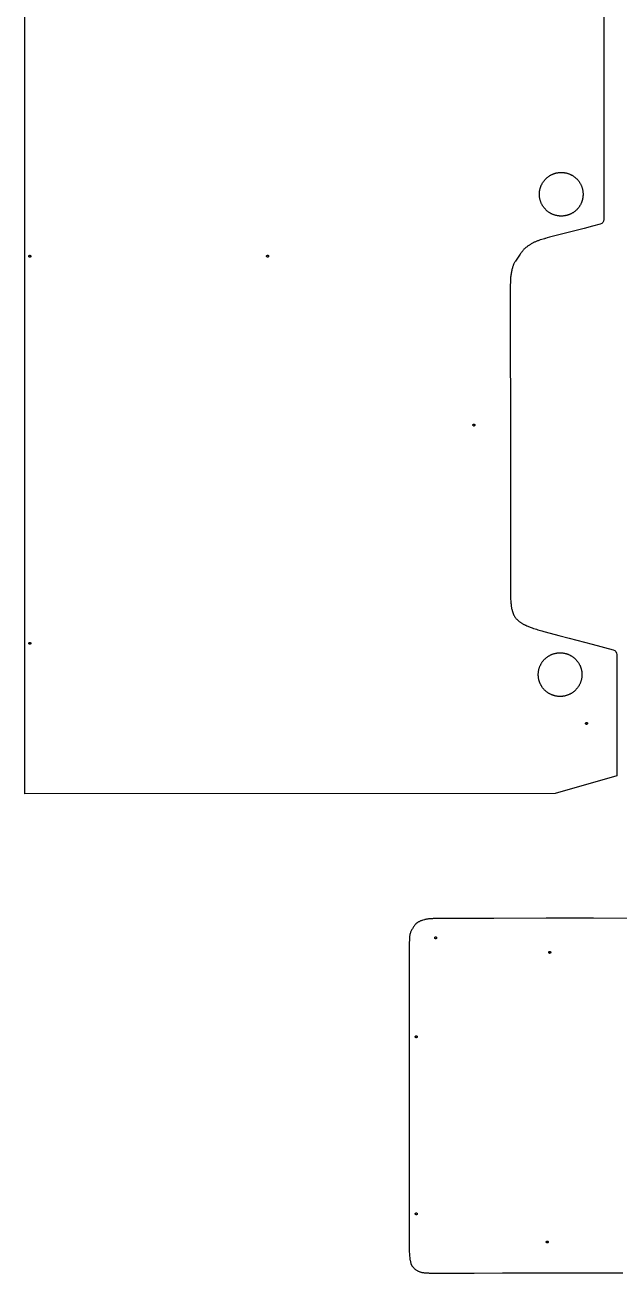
# Model space of a CAD drawing. Extents: x 436 to 6820, y 295 to 5562.
# Drawn here: x 3135 to 4359, y 917 to 3489 of the extents above; entities that cross this region are included whole.
import ezdxf

# ---------------------------------------------------------------- set-up
doc = ezdxf.new("R2010")
doc.units = 0
doc.layers.add('Default_Layer', color=1, linetype='CONTINUOUS')

msp = doc.modelspace()

# ---------------------------------------------------------------- linework, layer by layer
at = {"layer": 'Default_Layer'}
msp.add_lwpolyline([(4327.1, 4344.8), (4328, 3088.3, -0.342231), (4320.5, 3078.6), (4304.8, 3074.6), (4287.4, 3070.1), (4251.4, 3060.9), (4235, 3056.7), (4221.2, 3053.2), (4215.6, 3051.7), (4211, 3050.5), (4207.6, 3049.5), (4206.3, 3049.2), (4205.5, 3048.9), (4199.8, 3047.1), (4196.9, 3046.2), (4194.1, 3045.3), (4192.7, 3044.8), (4191.3, 3044.3), (4189.9, 3043.7), (4188.5, 3043.2), (4187.2, 3042.6), (4185.8, 3042), (4184.5, 3041.4), (4183.2, 3040.8), (4182, 3040.1), (4180.7, 3039.4), (4179.4, 3038.7), (4178.1, 3038), (4176.9, 3037.2), (4175.6, 3036.5), (4174.4, 3035.7), (4173.2, 3034.9), (4172, 3034), (4170.8, 3033.2), (4169.6, 3032.4), (4168.5, 3031.5), (4167.4, 3030.6), (4166.3, 3029.7), (4165.3, 3028.8), (4164.3, 3027.9), (4163.3, 3027), (4162.4, 3026), (4161.5, 3024.9), (4160.6, 3023.9), (4159.7, 3022.8), (4158.8, 3021.7), (4158, 3020.6), (4157.2, 3019.5), (4156.4, 3018.4), (4155.6, 3017.2), (4154.1, 3015), (4152.6, 3012.9), (4151.2, 3010.8), (4149.8, 3008.8), (4148.4, 3006.8), (4147, 3004.8), (4145.7, 3002.8), (4145, 3001.8), (4144.4, 3000.7), (4143.8, 2999.7), (4143.2, 2998.6), (4142.6, 2997.6), (4142.1, 2996.5), (4141.6, 2995.4), (4141.1, 2994.3), (4140.7, 2993.1), (4140.3, 2991.7), (4139.8, 2990.2), (4139.4, 2988.7), (4139, 2987), (4138.5, 2985.2), (4138.1, 2983.4), (4137.7, 2981.5), (4137.4, 2979.6), (4137, 2977.7), (4136.7, 2975.7), (4136.4, 2973.8), (4136.1, 2971.8), (4135.8, 2969.9), (4135.6, 2968), (4135.4, 2966.2), (4135.3, 2965.6), (4135.3, 2964.7), (4135.2, 2962.2), (4135.2, 2958.5), (4135.1, 2953.9), (4135, 2941.9), (4135, 2926.5), (4134.9, 2908.2), (4135, 2887.4), (4135, 2840.2), (4135.1, 2788.3), (4135.2, 2735.3), (4135.3, 2684.6), (4135.4, 2661.2), (4135.4, 2639.7), (4135.4, 2594.8), (4135.3, 2544), (4135.2, 2439.1), (4135.2, 2391.8), (4135.2, 2352.8), (4135.2, 2337.4), (4135.2, 2325.4), (4135.3, 2317.1), (4135.3, 2314.6), (4135.4, 2313.1), (4135.6, 2309.5), (4135.8, 2305.6), (4136.1, 2301.7), (4136.4, 2297.8), (4136.6, 2295.9), (4136.8, 2294.1), (4137, 2292.3), (4137.2, 2290.7), (4137.4, 2289.1), (4137.7, 2287.7), (4137.9, 2286.4), (4138.2, 2285.3), (4138.7, 2283.2), (4139, 2282.1), (4139.3, 2281.1), (4139.6, 2280), (4140, 2279), (4140.3, 2277.9), (4140.7, 2276.9), (4141.1, 2275.9), (4141.6, 2274.9), (4142, 2273.9), (4142.5, 2272.9), (4143, 2272), (4143.5, 2271), (4144.1, 2270.1), (4144.7, 2269.2), (4145.3, 2268.3), (4146, 2267.4), (4146.8, 2266.6), (4147.5, 2265.7), (4148.3, 2264.8), (4149.2, 2264), (4150, 2263.1), (4150.9, 2262.3), (4151.8, 2261.5), (4152.8, 2260.7), (4153.7, 2259.9), (4154.7, 2259.2), (4155.7, 2258.4), (4156.6, 2257.7), (4157.6, 2257), (4158.6, 2256.4), (4159.6, 2255.7), (4160.6, 2255.1), (4161.6, 2254.5), (4162.7, 2254), (4163.7, 2253.4), (4164.8, 2252.9), (4165.8, 2252.4), (4166.9, 2252), (4169.1, 2251), (4171.3, 2250.2), (4175.7, 2248.4), (4178, 2247.6), (4180.5, 2246.6), (4183.2, 2245.7), (4186.1, 2244.8), (4188.9, 2243.9), (4191.9, 2242.9), (4194.7, 2242.1), (4197.6, 2241.2), (4199.9, 2240.6), (4204.1, 2239.4), (4217, 2235.9), (4235, 2231.1), (4256.5, 2225.4), (4303.9, 2212.8), (4347.4, 2201.3, -0.340117), (4354.8, 2191.6), (4354.6, 1941.5), (4227.7, 1905.3), (3135.1, 1904.9), (3135.1, 1904.9), (3135.1, 4344.7)], format="xyb", dxfattribs=at)
for points in [[(4240.1, 3185.4), (4241.2, 3185.4), (4242.4, 3185.4), (4243.5, 3185.3), (4244.7, 3185.2), (4245.8, 3185.1), (4246.9, 3184.9), (4248, 3184.7), (4249.1, 3184.5), (4250.2, 3184.3), (4251.3, 3184), (4252.4, 3183.7), (4253.4, 3183.4), (4254.5, 3183.1), (4255.5, 3182.7), (4256.6, 3182.3), (4257.6, 3181.9), (4258.6, 3181.5), (4259.6, 3181), (4260.5, 3180.5), (4261.5, 3180), (4262.5, 3179.5), (4263.4, 3178.9), (4264.3, 3178.4), (4265.2, 3177.8), (4266.1, 3177.1), (4267, 3176.5), (4267.8, 3175.8), (4268.7, 3175.2), (4269.5, 3174.5), (4270.3, 3173.8), (4271.1, 3173), (4271.9, 3172.3), (4272.6, 3171.5), (4273.4, 3170.7), (4274.1, 3169.9), (4274.8, 3169.1), (4275.5, 3168.2), (4276.1, 3167.4), (4276.7, 3166.5), (4277.4, 3165.6), (4278, 3164.7), (4278.5, 3163.8), (4279.1, 3162.8), (4279.6, 3161.9), (4280.1, 3160.9), (4280.6, 3160), (4281.1, 3159), (4281.5, 3158), (4281.9, 3156.9), (4282.3, 3155.9), (4282.7, 3154.9), (4283, 3153.8), (4283.3, 3152.8), (4283.6, 3151.7), (4283.9, 3150.6), (4284.1, 3149.5), (4284.3, 3148.4), (4284.5, 3147.3), (4284.7, 3146.2), (4284.8, 3145), (4284.9, 3143.9), (4285, 3142.8), (4285, 3141.6), (4285.1, 3140.4), (4285, 3139.3), (4285, 3138.1), (4284.9, 3137), (4284.8, 3135.8), (4284.7, 3134.7), (4284.5, 3133.6), (4284.3, 3132.5), (4284.1, 3131.4), (4283.9, 3130.3), (4283.6, 3129.2), (4283.3, 3128.1), (4283, 3127.1), (4282.7, 3126), (4282.3, 3125), (4281.9, 3123.9), (4281.5, 3122.9), (4281.1, 3121.9), (4280.6, 3120.9), (4280.1, 3120), (4279.6, 3119), (4279.1, 3118), (4278.5, 3117.1), (4278, 3116.2), (4277.4, 3115.3), (4276.7, 3114.4), (4276.1, 3113.5), (4275.5, 3112.7), (4274.8, 3111.8), (4274.1, 3111), (4273.4, 3110.2), (4272.6, 3109.4), (4271.9, 3108.6), (4271.1, 3107.9), (4270.3, 3107.1), (4269.5, 3106.4), (4268.7, 3105.7), (4267.8, 3105), (4267, 3104.4), (4266.1, 3103.7), (4265.2, 3103.1), (4264.3, 3102.5), (4263.4, 3102), (4262.5, 3101.4), (4261.5, 3100.9), (4260.5, 3100.4), (4259.6, 3099.9), (4258.6, 3099.4), (4257.6, 3099), (4256.6, 3098.6), (4255.5, 3098.2), (4254.5, 3097.8), (4253.4, 3097.5), (4252.4, 3097.2), (4251.3, 3096.9), (4250.2, 3096.6), (4249.1, 3096.4), (4248, 3096.1), (4246.9, 3096), (4245.8, 3095.8), (4244.7, 3095.7), (4243.5, 3095.6), (4242.4, 3095.5), (4241.2, 3095.5), (4240.1, 3095.4), (4238.9, 3095.5), (4237.7, 3095.5), (4236.6, 3095.6), (4235.5, 3095.7), (4234.3, 3095.8), (4233.2, 3096), (4232.1, 3096.1), (4231, 3096.4), (4229.9, 3096.6), (4228.8, 3096.9), (4227.7, 3097.2), (4226.7, 3097.5), (4225.6, 3097.8), (4224.6, 3098.2), (4223.6, 3098.6), (4222.5, 3099), (4221.5, 3099.4), (4220.5, 3099.9), (4219.6, 3100.4), (4218.6, 3100.9), (4217.7, 3101.4), (4216.7, 3102), (4215.8, 3102.5), (4214.9, 3103.1), (4214, 3103.7), (4213.1, 3104.4), (4212.3, 3105), (4211.4, 3105.7), (4210.6, 3106.4), (4209.8, 3107.1), (4209, 3107.9), (4208.2, 3108.6), (4207.5, 3109.4), (4206.7, 3110.2), (4206, 3111), (4205.3, 3111.8), (4204.6, 3112.7), (4204, 3113.5), (4203.4, 3114.4), (4202.7, 3115.3), (4202.1, 3116.2), (4201.6, 3117.1), (4201, 3118), (4200.5, 3119), (4200, 3120), (4199.5, 3120.9), (4199, 3121.9), (4198.6, 3122.9), (4198.2, 3123.9), (4197.8, 3125), (4197.4, 3126), (4197.1, 3127.1), (4196.8, 3128.1), (4196.5, 3129.2), (4196.2, 3130.3), (4196, 3131.4), (4195.8, 3132.5), (4195.6, 3133.6), (4195.4, 3134.7), (4195.3, 3135.8), (4195.2, 3137), (4195.1, 3138.1), (4195.1, 3139.3), (4195.1, 3140.4), (4195.1, 3141.6), (4195.1, 3142.8), (4195.2, 3143.9), (4195.3, 3145), (4195.4, 3146.2), (4195.6, 3147.3), (4195.8, 3148.4), (4196, 3149.5), (4196.2, 3150.6), (4196.5, 3151.7), (4196.8, 3152.8), (4197.1, 3153.8), (4197.4, 3154.9), (4197.8, 3155.9), (4198.2, 3156.9), (4198.6, 3158), (4199, 3159), (4199.5, 3160), (4200, 3160.9), (4200.5, 3161.9), (4201, 3162.8), (4201.6, 3163.8), (4202.1, 3164.7), (4202.7, 3165.6), (4203.4, 3166.5), (4204, 3167.4), (4204.6, 3168.2), (4205.3, 3169.1), (4206, 3169.9), (4206.7, 3170.7), (4207.5, 3171.5), (4208.2, 3172.3), (4209, 3173), (4209.8, 3173.8), (4210.6, 3174.5), (4211.4, 3175.2), (4212.3, 3175.8), (4213.1, 3176.5), (4214, 3177.1), (4214.9, 3177.8), (4215.8, 3178.4), (4216.7, 3178.9), (4217.7, 3179.5), (4218.6, 3180), (4219.6, 3180.5), (4220.5, 3181), (4221.5, 3181.5), (4222.5, 3181.9), (4223.6, 3182.3), (4224.6, 3182.7), (4225.6, 3183.1), (4226.7, 3183.4), (4227.7, 3183.7), (4228.8, 3184), (4229.9, 3184.3), (4231, 3184.5), (4232.1, 3184.7), (4233.2, 3184.9), (4234.3, 3185.1), (4235.5, 3185.2), (4236.6, 3185.3), (4237.7, 3185.4), (4238.9, 3185.4), (4240.1, 3185.4)], [(3145.1, 3014.8), (3145.3, 3014.8), (3145.5, 3014.7), (3145.7, 3014.7), (3145.9, 3014.6), (3146.1, 3014.5), (3146.2, 3014.4), (3146.4, 3014.3), (3146.5, 3014.2), (3146.6, 3014), (3146.8, 3013.9), (3146.9, 3013.7), (3146.9, 3013.5), (3147, 3013.4), (3147.1, 3013.2), (3147.1, 3013), (3147.1, 3012.8), (3147.1, 3012.6), (3147.1, 3012.4), (3147, 3012.2), (3146.9, 3012), (3146.9, 3011.8), (3146.8, 3011.6), (3146.6, 3011.5), (3146.5, 3011.4), (3146.4, 3011.2), (3146.2, 3011.1), (3146.1, 3011), (3145.9, 3010.9), (3145.7, 3010.9), (3145.5, 3010.8), (3145.3, 3010.8), (3145.1, 3010.8), (3144.9, 3010.8), (3144.7, 3010.8), (3144.5, 3010.9), (3144.3, 3010.9), (3144.2, 3011), (3144, 3011.1), (3143.8, 3011.2), (3143.7, 3011.4), (3143.6, 3011.5), (3143.4, 3011.6), (3143.3, 3011.8), (3143.3, 3012), (3143.2, 3012.2), (3143.1, 3012.4), (3143.1, 3012.6), (3143.1, 3012.8), (3143.1, 3013), (3143.1, 3013.2), (3143.2, 3013.4), (3143.3, 3013.5), (3143.3, 3013.7), (3143.4, 3013.9), (3143.6, 3014), (3143.7, 3014.2), (3143.8, 3014.3), (3144, 3014.4), (3144.2, 3014.5), (3144.3, 3014.6), (3144.5, 3014.7), (3144.7, 3014.7), (3144.9, 3014.8), (3145.1, 3014.8)], [(3635.1, 3014.8), (3635.3, 3014.8), (3635.5, 3014.7), (3635.7, 3014.7), (3635.9, 3014.6), (3636.1, 3014.5), (3636.2, 3014.4), (3636.4, 3014.3), (3636.5, 3014.2), (3636.6, 3014), (3636.8, 3013.9), (3636.9, 3013.7), (3636.9, 3013.5), (3637, 3013.4), (3637.1, 3013.2), (3637.1, 3013), (3637.1, 3012.8), (3637.1, 3012.6), (3637.1, 3012.4), (3637, 3012.2), (3636.9, 3012), (3636.9, 3011.8), (3636.8, 3011.6), (3636.6, 3011.5), (3636.5, 3011.4), (3636.4, 3011.2), (3636.2, 3011.1), (3636.1, 3011), (3635.9, 3010.9), (3635.7, 3010.9), (3635.5, 3010.8), (3635.3, 3010.8), (3635.1, 3010.8), (3634.9, 3010.8), (3634.7, 3010.8), (3634.5, 3010.9), (3634.3, 3010.9), (3634.2, 3011), (3634, 3011.1), (3633.8, 3011.2), (3633.7, 3011.4), (3633.6, 3011.5), (3633.4, 3011.6), (3633.3, 3011.8), (3633.3, 3012), (3633.2, 3012.2), (3633.1, 3012.4), (3633.1, 3012.6), (3633.1, 3012.8), (3633.1, 3013), (3633.1, 3013.2), (3633.2, 3013.4), (3633.3, 3013.5), (3633.3, 3013.7), (3633.4, 3013.9), (3633.6, 3014), (3633.7, 3014.2), (3633.8, 3014.3), (3634, 3014.4), (3634.2, 3014.5), (3634.3, 3014.6), (3634.5, 3014.7), (3634.7, 3014.7), (3634.9, 3014.8), (3635.1, 3014.8)], [(4060.1, 2666.8), (4060.3, 2666.8), (4060.5, 2666.7), (4060.7, 2666.7), (4060.9, 2666.6), (4061.1, 2666.5), (4061.2, 2666.4), (4061.4, 2666.3), (4061.5, 2666.2), (4061.6, 2666), (4061.8, 2665.9), (4061.9, 2665.7), (4061.9, 2665.5), (4062, 2665.4), (4062.1, 2665.2), (4062.1, 2665), (4062.1, 2664.8), (4062.1, 2664.6), (4062.1, 2664.4), (4062, 2664.2), (4061.9, 2664), (4061.9, 2663.8), (4061.8, 2663.6), (4061.6, 2663.5), (4061.5, 2663.4), (4061.4, 2663.2), (4061.2, 2663.1), (4061.1, 2663), (4060.9, 2662.9), (4060.7, 2662.9), (4060.5, 2662.8), (4060.3, 2662.8), (4060.1, 2662.8), (4059.9, 2662.8), (4059.7, 2662.8), (4059.5, 2662.9), (4059.3, 2662.9), (4059.2, 2663), (4059, 2663.1), (4058.8, 2663.2), (4058.7, 2663.4), (4058.6, 2663.5), (4058.4, 2663.6), (4058.3, 2663.8), (4058.3, 2664), (4058.2, 2664.2), (4058.1, 2664.4), (4058.1, 2664.6), (4058.1, 2664.8), (4058.1, 2665), (4058.1, 2665.2), (4058.2, 2665.4), (4058.3, 2665.5), (4058.3, 2665.7), (4058.4, 2665.9), (4058.6, 2666), (4058.7, 2666.2), (4058.8, 2666.3), (4059, 2666.4), (4059.2, 2666.5), (4059.3, 2666.6), (4059.5, 2666.7), (4059.7, 2666.7), (4059.9, 2666.8), (4060.1, 2666.8)], [(3145.1, 2216.8), (3145.3, 2216.8), (3145.5, 2216.7), (3145.7, 2216.7), (3145.9, 2216.6), (3146.1, 2216.5), (3146.2, 2216.4), (3146.4, 2216.3), (3146.5, 2216.2), (3146.6, 2216), (3146.8, 2215.9), (3146.9, 2215.7), (3146.9, 2215.5), (3147, 2215.4), (3147.1, 2215.2), (3147.1, 2215), (3147.1, 2214.8), (3147.1, 2214.6), (3147.1, 2214.4), (3147, 2214.2), (3146.9, 2214), (3146.9, 2213.8), (3146.8, 2213.6), (3146.6, 2213.5), (3146.5, 2213.4), (3146.4, 2213.2), (3146.2, 2213.1), (3146.1, 2213), (3145.9, 2212.9), (3145.7, 2212.9), (3145.5, 2212.8), (3145.3, 2212.8), (3145.1, 2212.8), (3144.9, 2212.8), (3144.7, 2212.8), (3144.5, 2212.9), (3144.3, 2212.9), (3144.2, 2213), (3144, 2213.1), (3143.8, 2213.2), (3143.7, 2213.4), (3143.6, 2213.5), (3143.4, 2213.6), (3143.3, 2213.8), (3143.3, 2214), (3143.2, 2214.2), (3143.1, 2214.4), (3143.1, 2214.6), (3143.1, 2214.8), (3143.1, 2215), (3143.1, 2215.2), (3143.2, 2215.4), (3143.3, 2215.5), (3143.3, 2215.7), (3143.4, 2215.9), (3143.6, 2216), (3143.7, 2216.2), (3143.8, 2216.3), (3144, 2216.4), (3144.2, 2216.5), (3144.3, 2216.6), (3144.5, 2216.7), (3144.7, 2216.7), (3144.9, 2216.8), (3145.1, 2216.8)], [(4237.8, 2195.3), (4238.9, 2195.3), (4240.1, 2195.3), (4241.2, 2195.2), (4242.4, 2195.1), (4243.5, 2195), (4244.6, 2194.8), (4245.7, 2194.6), (4246.8, 2194.4), (4247.9, 2194.2), (4249, 2193.9), (4250.1, 2193.6), (4251.1, 2193.3), (4252.2, 2193), (4253.2, 2192.6), (4254.3, 2192.2), (4255.3, 2191.8), (4256.3, 2191.4), (4257.3, 2190.9), (4258.2, 2190.4), (4259.2, 2189.9), (4260.1, 2189.4), (4261.1, 2188.8), (4262, 2188.2), (4262.9, 2187.6), (4263.8, 2187), (4264.7, 2186.4), (4265.5, 2185.7), (4266.4, 2185.1), (4267.2, 2184.4), (4268, 2183.6), (4268.8, 2182.9), (4269.6, 2182.2), (4270.3, 2181.4), (4271.1, 2180.6), (4271.8, 2179.8), (4272.5, 2179), (4273.2, 2178.1), (4273.8, 2177.3), (4274.4, 2176.4), (4275.1, 2175.5), (4275.7, 2174.6), (4276.2, 2173.7), (4276.8, 2172.7), (4277.3, 2171.8), (4277.8, 2170.8), (4278.3, 2169.8), (4278.8, 2168.9), (4279.2, 2167.8), (4279.6, 2166.8), (4280, 2165.8), (4280.4, 2164.8), (4280.7, 2163.7), (4281, 2162.7), (4281.3, 2161.6), (4281.6, 2160.5), (4281.8, 2159.4), (4282, 2158.3), (4282.2, 2157.2), (4282.4, 2156.1), (4282.5, 2154.9), (4282.6, 2153.8), (4282.7, 2152.6), (4282.7, 2151.5), (4282.8, 2150.3), (4282.7, 2149.2), (4282.7, 2148), (4282.6, 2146.9), (4282.5, 2145.7), (4282.4, 2144.6), (4282.2, 2143.5), (4282, 2142.4), (4281.8, 2141.3), (4281.6, 2140.2), (4281.3, 2139.1), (4281, 2138), (4280.7, 2137), (4280.4, 2135.9), (4280, 2134.9), (4279.6, 2133.8), (4279.2, 2132.8), (4278.8, 2131.8), (4278.3, 2130.8), (4277.8, 2129.8), (4277.3, 2128.9), (4276.8, 2127.9), (4276.2, 2127), (4275.7, 2126.1), (4275.1, 2125.2), (4274.4, 2124.3), (4273.8, 2123.4), (4273.2, 2122.6), (4272.5, 2121.7), (4271.8, 2120.9), (4271.1, 2120.1), (4270.3, 2119.3), (4269.6, 2118.5), (4268.8, 2117.8), (4268, 2117), (4267.2, 2116.3), (4266.4, 2115.6), (4265.5, 2114.9), (4264.7, 2114.3), (4263.8, 2113.6), (4262.9, 2113), (4262, 2112.4), (4261.1, 2111.8), (4260.1, 2111.3), (4259.2, 2110.8), (4258.2, 2110.3), (4257.3, 2109.8), (4256.3, 2109.3), (4255.3, 2108.9), (4254.3, 2108.5), (4253.2, 2108.1), (4252.2, 2107.7), (4251.1, 2107.4), (4250.1, 2107), (4249, 2106.8), (4247.9, 2106.5), (4246.8, 2106.2), (4245.7, 2106), (4244.6, 2105.9), (4243.5, 2105.7), (4242.4, 2105.6), (4241.2, 2105.5), (4240.1, 2105.4), (4238.9, 2105.3), (4237.8, 2105.3), (4236.6, 2105.3), (4235.4, 2105.4), (4234.3, 2105.5), (4233.1, 2105.6), (4232, 2105.7), (4230.9, 2105.9), (4229.8, 2106), (4228.7, 2106.2), (4227.6, 2106.5), (4226.5, 2106.8), (4225.4, 2107), (4224.4, 2107.4), (4223.3, 2107.7), (4222.3, 2108.1), (4221.2, 2108.5), (4220.2, 2108.9), (4219.2, 2109.3), (4218.2, 2109.8), (4217.3, 2110.3), (4216.3, 2110.8), (4215.4, 2111.3), (4214.4, 2111.8), (4213.5, 2112.4), (4212.6, 2113), (4211.7, 2113.6), (4210.8, 2114.3), (4210, 2114.9), (4209.1, 2115.6), (4208.3, 2116.3), (4207.5, 2117), (4206.7, 2117.8), (4205.9, 2118.5), (4205.2, 2119.3), (4204.4, 2120.1), (4203.7, 2120.9), (4203, 2121.7), (4202.3, 2122.6), (4201.7, 2123.4), (4201.1, 2124.3), (4200.4, 2125.2), (4199.8, 2126.1), (4199.3, 2127), (4198.7, 2127.9), (4198.2, 2128.9), (4197.7, 2129.8), (4197.2, 2130.8), (4196.7, 2131.8), (4196.3, 2132.8), (4195.9, 2133.8), (4195.5, 2134.9), (4195.1, 2135.9), (4194.8, 2137), (4194.5, 2138), (4194.2, 2139.1), (4193.9, 2140.2), (4193.7, 2141.3), (4193.5, 2142.4), (4193.3, 2143.5), (4193.1, 2144.6), (4193, 2145.7), (4192.9, 2146.9), (4192.8, 2148), (4192.8, 2149.2), (4192.8, 2150.3), (4192.8, 2151.5), (4192.8, 2152.6), (4192.9, 2153.8), (4193, 2154.9), (4193.1, 2156.1), (4193.3, 2157.2), (4193.5, 2158.3), (4193.7, 2159.4), (4193.9, 2160.5), (4194.2, 2161.6), (4194.5, 2162.7), (4194.8, 2163.7), (4195.1, 2164.8), (4195.5, 2165.8), (4195.9, 2166.8), (4196.3, 2167.8), (4196.7, 2168.9), (4197.2, 2169.8), (4197.7, 2170.8), (4198.2, 2171.8), (4198.7, 2172.7), (4199.3, 2173.7), (4199.8, 2174.6), (4200.4, 2175.5), (4201.1, 2176.4), (4201.7, 2177.3), (4202.3, 2178.1), (4203, 2179), (4203.7, 2179.8), (4204.4, 2180.6), (4205.2, 2181.4), (4205.9, 2182.2), (4206.7, 2182.9), (4207.5, 2183.6), (4208.3, 2184.4), (4209.1, 2185.1), (4210, 2185.7), (4210.8, 2186.4), (4211.7, 2187), (4212.6, 2187.6), (4213.5, 2188.2), (4214.4, 2188.8), (4215.4, 2189.4), (4216.3, 2189.9), (4217.3, 2190.4), (4218.2, 2190.9), (4219.2, 2191.4), (4220.2, 2191.8), (4221.2, 2192.2), (4222.3, 2192.6), (4223.3, 2193), (4224.4, 2193.3), (4225.4, 2193.6), (4226.5, 2193.9), (4227.6, 2194.2), (4228.7, 2194.4), (4229.8, 2194.6), (4230.9, 2194.8), (4232, 2195), (4233.1, 2195.1), (4234.3, 2195.2), (4235.4, 2195.3), (4236.6, 2195.3), (4237.8, 2195.3)], [(4290.2, 2049.8), (4290.2, 2050), (4290.2, 2050.2), (4290.3, 2050.4), (4290.3, 2050.6), (4290.4, 2050.8), (4290.5, 2050.9), (4290.6, 2051.1), (4290.8, 2051.2), (4290.9, 2051.3), (4291.1, 2051.5), (4291.2, 2051.6), (4291.4, 2051.6), (4291.6, 2051.7), (4291.8, 2051.8), (4292, 2051.8), (4292.2, 2051.8), (4292.4, 2051.8), (4292.6, 2051.8), (4292.8, 2051.7), (4292.9, 2051.6), (4293.1, 2051.6), (4293.3, 2051.5), (4293.4, 2051.3), (4293.6, 2051.2), (4293.7, 2051.1), (4293.8, 2050.9), (4293.9, 2050.8), (4294, 2050.6), (4294.1, 2050.4), (4294.1, 2050.2), (4294.2, 2050), (4294.2, 2049.8), (4294.2, 2049.6), (4294.1, 2049.4), (4294.1, 2049.2), (4294, 2049), (4293.9, 2048.9), (4293.8, 2048.7), (4293.7, 2048.5), (4293.6, 2048.4), (4293.4, 2048.3), (4293.3, 2048.1), (4293.1, 2048), (4292.9, 2048), (4292.8, 2047.9), (4292.6, 2047.8), (4292.4, 2047.8), (4292.2, 2047.8), (4292, 2047.8), (4291.8, 2047.8), (4291.6, 2047.9), (4291.4, 2048), (4291.2, 2048), (4291.1, 2048.1), (4290.9, 2048.3), (4290.8, 2048.4), (4290.6, 2048.5), (4290.5, 2048.7), (4290.4, 2048.9), (4290.3, 2049), (4290.3, 2049.2), (4290.2, 2049.4), (4290.2, 2049.6), (4290.2, 2049.8)], [(3981.3, 1609.9), (3981.5, 1609.9), (3981.7, 1609.9), (3981.9, 1609.8), (3982.1, 1609.8), (3982.3, 1609.7), (3982.4, 1609.6), (3982.6, 1609.5), (3982.7, 1609.4), (3982.9, 1609.2), (3983, 1609.1), (3983.1, 1608.9), (3983.2, 1608.7), (3983.2, 1608.5), (3983.3, 1608.3), (3983.3, 1608.1), (3983.3, 1607.9), (3983.3, 1607.7), (3983.3, 1607.5), (3983.2, 1607.3), (3983.2, 1607.2), (3983.1, 1607), (3983, 1606.8), (3982.9, 1606.7), (3982.7, 1606.5), (3982.6, 1606.4), (3982.4, 1606.3), (3982.3, 1606.2), (3982.1, 1606.1), (3981.9, 1606), (3981.7, 1606), (3981.5, 1605.9), (3981.3, 1605.9), (3981.1, 1605.9), (3980.9, 1606), (3980.7, 1606), (3980.5, 1606.1), (3980.4, 1606.2), (3980.2, 1606.3), (3980, 1606.4), (3979.9, 1606.5), (3979.8, 1606.7), (3979.7, 1606.8), (3979.6, 1607), (3979.5, 1607.2), (3979.4, 1607.3), (3979.4, 1607.5), (3979.3, 1607.7), (3979.3, 1607.9), (3979.3, 1608.1), (3979.4, 1608.3), (3979.4, 1608.5), (3979.5, 1608.7), (3979.6, 1608.9), (3979.7, 1609.1), (3979.8, 1609.2), (3979.9, 1609.4), (3980, 1609.5), (3980.2, 1609.6), (3980.4, 1609.7), (3980.5, 1609.8), (3980.7, 1609.8), (3980.9, 1609.9), (3981.1, 1609.9), (3981.3, 1609.9)], [(4216.3, 1579.9), (4216.5, 1579.9), (4216.7, 1579.9), (4216.9, 1579.8), (4217.1, 1579.8), (4217.3, 1579.7), (4217.4, 1579.6), (4217.6, 1579.5), (4217.7, 1579.4), (4217.9, 1579.2), (4218, 1579.1), (4218.1, 1578.9), (4218.2, 1578.7), (4218.2, 1578.5), (4218.3, 1578.3), (4218.3, 1578.1), (4218.3, 1577.9), (4218.3, 1577.7), (4218.3, 1577.5), (4218.2, 1577.3), (4218.2, 1577.2), (4218.1, 1577), (4218, 1576.8), (4217.9, 1576.7), (4217.7, 1576.5), (4217.6, 1576.4), (4217.4, 1576.3), (4217.3, 1576.2), (4217.1, 1576.1), (4216.9, 1576), (4216.7, 1576), (4216.5, 1575.9), (4216.3, 1575.9), (4216.1, 1575.9), (4215.9, 1576), (4215.7, 1576), (4215.5, 1576.1), (4215.4, 1576.2), (4215.2, 1576.3), (4215, 1576.4), (4214.9, 1576.5), (4214.8, 1576.7), (4214.7, 1576.8), (4214.6, 1577), (4214.5, 1577.2), (4214.4, 1577.3), (4214.4, 1577.5), (4214.3, 1577.7), (4214.3, 1577.9), (4214.3, 1578.1), (4214.4, 1578.3), (4214.4, 1578.5), (4214.5, 1578.7), (4214.6, 1578.9), (4214.7, 1579.1), (4214.8, 1579.2), (4214.9, 1579.4), (4215, 1579.5), (4215.2, 1579.6), (4215.4, 1579.7), (4215.5, 1579.8), (4215.7, 1579.8), (4215.9, 1579.9), (4216.1, 1579.9), (4216.3, 1579.9)], [(3941.3, 1405.9), (3941.5, 1405.9), (3941.7, 1405.9), (3941.9, 1405.8), (3942.1, 1405.8), (3942.3, 1405.7), (3942.4, 1405.6), (3942.6, 1405.5), (3942.7, 1405.4), (3942.9, 1405.2), (3943, 1405.1), (3943.1, 1404.9), (3943.2, 1404.7), (3943.2, 1404.5), (3943.3, 1404.3), (3943.3, 1404.1), (3943.3, 1403.9), (3943.3, 1403.7), (3943.3, 1403.5), (3943.2, 1403.3), (3943.2, 1403.2), (3943.1, 1403), (3943, 1402.8), (3942.9, 1402.7), (3942.7, 1402.5), (3942.6, 1402.4), (3942.4, 1402.3), (3942.3, 1402.2), (3942.1, 1402.1), (3941.9, 1402), (3941.7, 1402), (3941.5, 1401.9), (3941.3, 1401.9), (3941.1, 1401.9), (3940.9, 1402), (3940.7, 1402), (3940.5, 1402.1), (3940.4, 1402.2), (3940.2, 1402.3), (3940, 1402.4), (3939.9, 1402.5), (3939.8, 1402.7), (3939.7, 1402.8), (3939.6, 1403), (3939.5, 1403.2), (3939.4, 1403.3), (3939.4, 1403.5), (3939.3, 1403.7), (3939.3, 1403.9), (3939.3, 1404.1), (3939.4, 1404.3), (3939.4, 1404.5), (3939.5, 1404.7), (3939.6, 1404.9), (3939.7, 1405.1), (3939.8, 1405.2), (3939.9, 1405.4), (3940, 1405.5), (3940.2, 1405.6), (3940.4, 1405.7), (3940.5, 1405.8), (3940.7, 1405.8), (3940.9, 1405.9), (3941.1, 1405.9), (3941.3, 1405.9)], [(3941.3, 1040.9), (3941.5, 1040.9), (3941.7, 1040.9), (3941.9, 1040.8), (3942.1, 1040.8), (3942.3, 1040.7), (3942.4, 1040.6), (3942.6, 1040.5), (3942.7, 1040.4), (3942.9, 1040.2), (3943, 1040.1), (3943.1, 1039.9), (3943.2, 1039.7), (3943.2, 1039.5), (3943.3, 1039.3), (3943.3, 1039.1), (3943.3, 1038.9), (3943.3, 1038.7), (3943.3, 1038.5), (3943.2, 1038.3), (3943.2, 1038.2), (3943.1, 1038), (3943, 1037.8), (3942.9, 1037.7), (3942.7, 1037.5), (3942.6, 1037.4), (3942.4, 1037.3), (3942.3, 1037.2), (3942.1, 1037.1), (3941.9, 1037), (3941.7, 1037), (3941.5, 1036.9), (3941.3, 1036.9), (3941.1, 1036.9), (3940.9, 1037), (3940.7, 1037), (3940.5, 1037.1), (3940.4, 1037.2), (3940.2, 1037.3), (3940, 1037.4), (3939.9, 1037.5), (3939.8, 1037.7), (3939.7, 1037.8), (3939.6, 1038), (3939.5, 1038.2), (3939.4, 1038.3), (3939.4, 1038.5), (3939.3, 1038.7), (3939.3, 1038.9), (3939.3, 1039.1), (3939.4, 1039.3), (3939.4, 1039.5), (3939.5, 1039.7), (3939.6, 1039.9), (3939.7, 1040.1), (3939.8, 1040.2), (3939.9, 1040.4), (3940, 1040.5), (3940.2, 1040.6), (3940.4, 1040.7), (3940.5, 1040.8), (3940.7, 1040.8), (3940.9, 1040.9), (3941.1, 1040.9), (3941.3, 1040.9)], [(4211.3, 982.9), (4211.5, 982.9), (4211.7, 982.9), (4211.9, 982.8), (4212.1, 982.8), (4212.3, 982.7), (4212.4, 982.6), (4212.6, 982.5), (4212.7, 982.4), (4212.9, 982.2), (4213, 982.1), (4213.1, 981.9), (4213.2, 981.7), (4213.2, 981.5), (4213.3, 981.3), (4213.3, 981.1), (4213.3, 980.9), (4213.3, 980.7), (4213.3, 980.5), (4213.2, 980.3), (4213.2, 980.2), (4213.1, 980), (4213, 979.8), (4212.9, 979.7), (4212.7, 979.5), (4212.6, 979.4), (4212.4, 979.3), (4212.3, 979.2), (4212.1, 979.1), (4211.9, 979), (4211.7, 979), (4211.5, 978.9), (4211.3, 978.9), (4211.1, 978.9), (4210.9, 979), (4210.7, 979), (4210.5, 979.1), (4210.4, 979.2), (4210.2, 979.3), (4210, 979.4), (4209.9, 979.5), (4209.8, 979.7), (4209.7, 979.8), (4209.6, 980), (4209.5, 980.2), (4209.4, 980.3), (4209.4, 980.5), (4209.3, 980.7), (4209.3, 980.9), (4209.3, 981.1), (4209.4, 981.3), (4209.4, 981.5), (4209.5, 981.7), (4209.6, 981.9), (4209.7, 982.1), (4209.8, 982.2), (4209.9, 982.4), (4210, 982.5), (4210.2, 982.6), (4210.4, 982.7), (4210.5, 982.8), (4210.7, 982.8), (4210.9, 982.9), (4211.1, 982.9), (4211.3, 982.9)]]:
    msp.add_lwpolyline(points, close=True, dxfattribs=at)
msp.add_lwpolyline([(4498.4, 1647.8), (4306.4, 1648.7), (4260.6, 1648.5), (4208.8, 1648.3), (4101.3, 1648), (4053.1, 1647.8), (4013.5, 1647.6), (3998.1, 1647.5), (3986.2, 1647.5), (3978.3, 1647.4), (3976, 1647.4), (3974.8, 1647.3), (3970.6, 1647), (3968.5, 1646.9), (3966.3, 1646.7), (3965.3, 1646.6), (3964.2, 1646.4), (3963.2, 1646.3), (3962.1, 1646.1), (3961.1, 1645.9), (3960, 1645.7), (3959, 1645.4), (3958, 1645.1), (3955.9, 1644.5), (3954.8, 1644.2), (3953.7, 1643.8), (3952.6, 1643.4), (3951.5, 1643), (3950.4, 1642.6), (3949.3, 1642.1), (3948.2, 1641.6), (3947.1, 1641.1), (3946, 1640.5), (3945, 1639.9), (3944, 1639.3), (3943, 1638.6), (3942.5, 1638.3), (3942.1, 1637.9), (3941.6, 1637.5), (3941.2, 1637.1), (3940.7, 1636.7), (3940.3, 1636.3), (3939.9, 1635.8), (3939.4, 1635.4), (3938.5, 1634.3), (3937.6, 1633.1), (3936.7, 1631.9), (3935.8, 1630.6), (3935, 1629.3), (3934.1, 1627.9), (3933.3, 1626.5), (3932.5, 1625), (3931.7, 1623.6), (3931, 1622.1), (3930.4, 1620.7), (3929.8, 1619.3), (3929.3, 1618), (3928.8, 1616.7), (3928.6, 1616), (3928.4, 1615.4), (3928.3, 1614.8), (3928.1, 1614.1), (3927.8, 1612.8), (3927.6, 1611.5), (3927.5, 1610.2), (3927.4, 1608.9), (3927.3, 1607.6), (3927.2, 1606.2), (3927.1, 1603.5), (3927.1, 1600.8), (3927, 1599.5), (3927, 1598.2), (3926.9, 1596.8), (3926.8, 1595.5), (3926.8, 1279), (3926.7, 1235.4), (3926.7, 1185.9), (3926.6, 1083.6), (3926.6, 1037.7), (3926.6, 999.8), (3926.6, 985.1), (3926.7, 973.6), (3926.7, 965.9), (3926.7, 963.6), (3926.8, 962.5), (3926.9, 959.9), (3927.1, 957.2), (3927.3, 954.5), (3927.5, 951.8), (3927.8, 949.3), (3928.1, 946.9), (3928.3, 945.7), (3928.4, 944.7), (3928.6, 943.7), (3928.8, 942.9), (3929.2, 941.2), (3929.6, 939.5), (3930, 937.9), (3930.3, 937.1), (3930.5, 936.2), (3930.8, 935.4), (3931.1, 934.6), (3931.4, 933.8), (3931.8, 933.1), (3932.1, 932.3), (3932.5, 931.6), (3933, 930.9), (3933.5, 930.2), (3934, 929.5), (3934.7, 928.8), (3935.4, 928.1), (3936.2, 927.4), (3937, 926.6), (3937.9, 925.9), (3938.8, 925.1), (3939.8, 924.4), (3940.8, 923.7), (3941.9, 923), (3943, 922.3), (3944, 921.7), (3945.1, 921.1), (3946.2, 920.5), (3947.3, 920), (3948.4, 919.6), (3949.4, 919.2), (3950.5, 918.8), (3951.6, 918.5), (3952.8, 918.3), (3953.9, 918.1), (3955.1, 917.9), (3956.2, 917.8), (3957.4, 917.6), (3958.5, 917.5), (3959.7, 917.5), (3962.1, 917.3), (3964.4, 917.2), (3966.7, 917.1), (3968.1, 917), (3970.8, 917), (3980.2, 917), (3994.5, 917), (4013.1, 917), (4060.9, 917), (4119.1, 917.2), (4248.9, 917.5), (4311.6, 917.6), (4366.8, 917.7)], dxfattribs=at)

doc.saveas('drawing.dxf')
